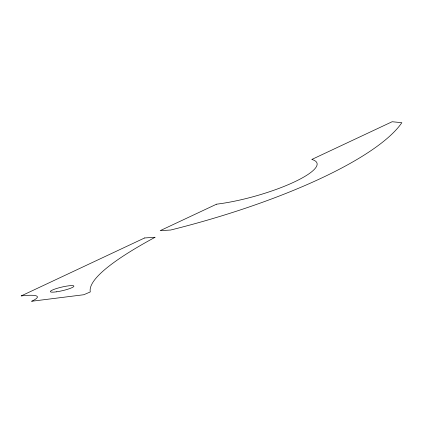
<?xml version="1.0" encoding="UTF-8"?>
<svg xmlns="http://www.w3.org/2000/svg" width="423" height="423" viewBox="0 0 423 423"><rect width="100%" height="100%" fill="white"/><g stroke="black" fill="none" stroke-linecap="round" stroke-linejoin="round"><path stroke-width="0.63" d="M144.624 237.959L21.15 295.936A36.775 5.377 -12.6 0 1 31.582 301.266L83.791 294.736L90.284 291.939A444.98 59.416 -17.4 0 1 155.125 237.255L144.624 237.959M216.56 204.182L160.185 230.651L170.691 230.022A253.388 64.523 -14.4 0 0 401.85 122.691L392.147 121.734L311.82 159.45A68.394 14.964 -15.7 0 1 294.218 182.001A68.394 14.964 -15.7 0 1 216.56 204.182M56.359 291.833A12.093 1.824 -13.2 0 0 73.914 286.16A12.093 1.824 -13.2 0 0 56.137 288.639A12.093 1.824 -13.2 0 0 56.359 291.833"/></g></svg>
